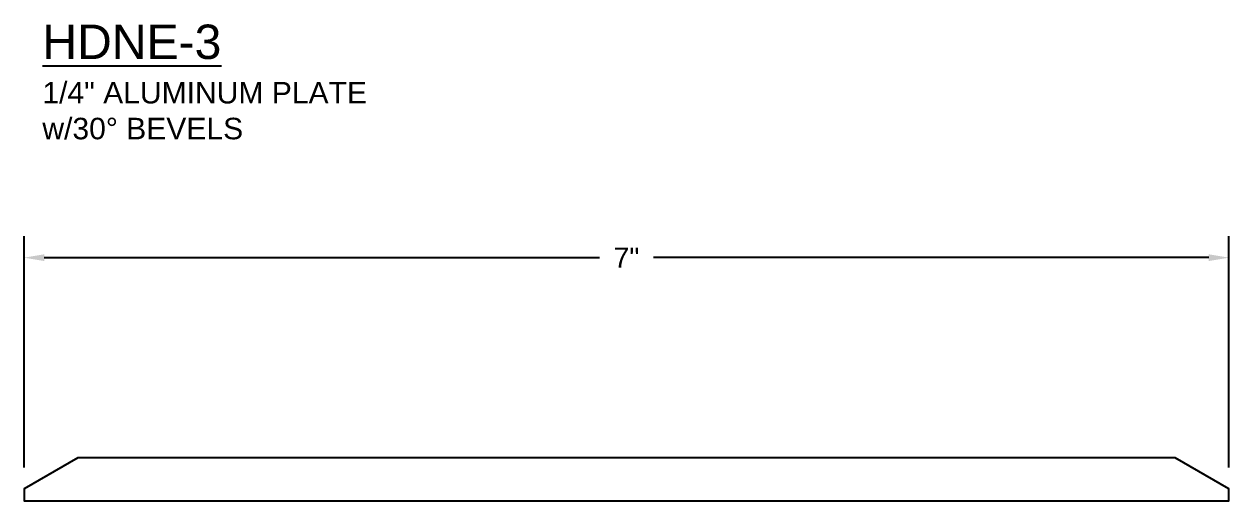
# Model space of a CAD drawing. Header units: inches. Extents: x -3.5 to 25.1, y 0.3 to 8.2.
# Drawn here: x 18.11 to 25.11, y 5.44 to 8.21 of the extents above; entities that cross this region are included whole.
import ezdxf

# ---------------------------------------------------------------- set-up
doc = ezdxf.new("R2010")
doc.units = ezdxf.units.IN
doc.header["$MEASUREMENT"] = 0
for name, color, linetype in [('Dimensions', 3, 'Continuous'), ('Metals', 7, 'Continuous'), ('Text', 2, 'Continuous')]:
    doc.layers.add(name, color=color, linetype=linetype)
doc.styles.add('Arial', font='arial.ttf')
doc.dimstyles.new('Arial', dxfattribs={"dimtxt": 0.1175, "dimasz": 0.1175, "dimexe": 0.125, "dimexo": 0.125, "dimgap": 0.09, "dimtad": 0, "dimtih": 1, "dimtoh": 1, "dimdec": 4, "dimzin": 0, "dimdsep": 46, "dimlunit": 4, "dimtxsty": 'Arial', "dimcen": 0.09, "dimadec": 0, "dimazin": 0, "dimtfac": 1, "dimtdec": 4, "dimtofl": 0, "dimtmove": 0, "dimatfit": 3, "dimfxl": 0, "dimfrac": 2, "dimtolj": 1, "dimtzin": 0, "dimarcsym": 0})

# ---------------------------------------------------------------- blocks, each defined once
blk = doc.blocks.new('*D12')
at = {"layer": 'Defpoints', "color": 0}
for p in [(25.1127, 6.8514), (18.1127, 5.5068), (25.1127, 5.5068)]:
    blk.add_point(p, dxfattribs=at)
at = {"layer": 'Dimensions', "color": 0, "lineweight": -2}
for p, q in [((18.1127, 5.6318), (18.1127, 6.9764)), ((25.1127, 5.6318), (25.1127, 6.9764)), ((18.2302, 6.8514), (21.4557, 6.8514)), ((24.9952, 6.8514), (21.7698, 6.8514))]:
    blk.add_line(p, q, dxfattribs=at)
at = {"layer": 'Dimensions', "color": 0}
for points in [[(18.2302, 6.871), (18.2302, 6.8318), (18.1127, 6.8514)], [(24.9952, 6.871), (24.9952, 6.8318), (25.1127, 6.8514)]]:
    blk.add_solid(points, dxfattribs=at)
at = {"layer": 'Dimensions', "color": 0, "insert": (21.6127, 6.8514), "char_height": 0.1175, "attachment_point": 5, "style": 'Arial'}
blk.add_mtext('\\A1;7"', dxfattribs=at)

msp = doc.modelspace()

# ---------------------------------------------------------------- linework, layer by layer
at = {"layer": 'Metals'}
msp.add_lwpolyline([(18.42521, 5.68727), (18.11271, 5.50685), (18.11271, 5.43727), (25.11271, 5.43727), (25.11271, 5.50685), (24.80021, 5.68727)], close=True, dxfattribs=at)

# ---------------------------------------------------------------- texts
at = {"layer": 'Text', "insert": (18.21889, 8.20629), "char_height": 0.2, "width": 2.875, "attachment_point": 1, "style": 'Arial'}
msp.add_mtext('{\\LHDNE-3\\P\\H0.625x;\\l1/4" ALUMINUM PLATE\\Pw/30%%d BEVELS}', dxfattribs=at)

# ---------------------------------------------------------------- dimensions: what is measured, and where the dimension line sits
at = {"layer": 'Dimensions'}
dim = msp.add_linear_dim(base=(25.11271, 6.85142), p1=(18.11271, 5.50685), p2=(25.11271, 5.50685), dimstyle='Arial', dxfattribs=at)
dim.commit()
dim.dimension.update_dxf_attribs({"geometry": '*D12', "text_midpoint": (21.61271, 6.85142)})

doc.saveas('drawing.dxf')
